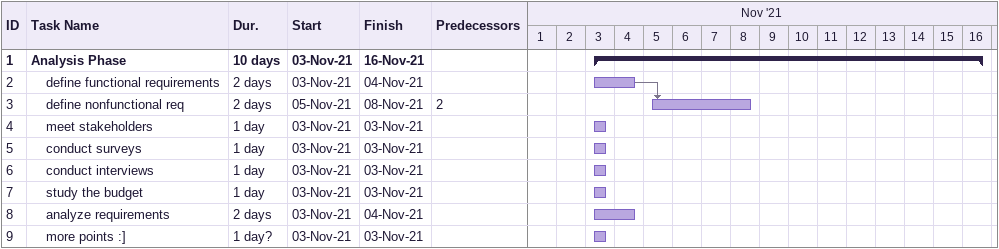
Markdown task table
| ID | Level | Task | Duration | Start | Finish | Predecessors |
|---|---|---|---|---|---|---|
| 1 | 1 | **Analysis Phase** | 10d | 2021-11-03 | 2021-11-16 |  |
| 2 | 2 | define functional requirements | 2d | 2021-11-03 | 2021-11-04 |  |
| 3 | 2 | define nonfunctional req | 2d | 2021-11-05 | 2021-11-08 | 2 |
| 4 | 2 | meet stakeholders | 1d | 2021-11-03 | 2021-11-03 |  |
| 5 | 2 | conduct surveys | 1d | 2021-11-03 | 2021-11-03 |  |
| 6 | 2 | conduct interviews | 1d | 2021-11-03 | 2021-11-03 |  |
| 7 | 2 | study the budget | 1d | 2021-11-03 | 2021-11-03 |  |
| 8 | 2 | analyze requirements | 2d | 2021-11-03 | 2021-11-04 |  |
| 9 | 2 | more points :] | 1d? | 2021-11-03 | 2021-11-03 |  |
